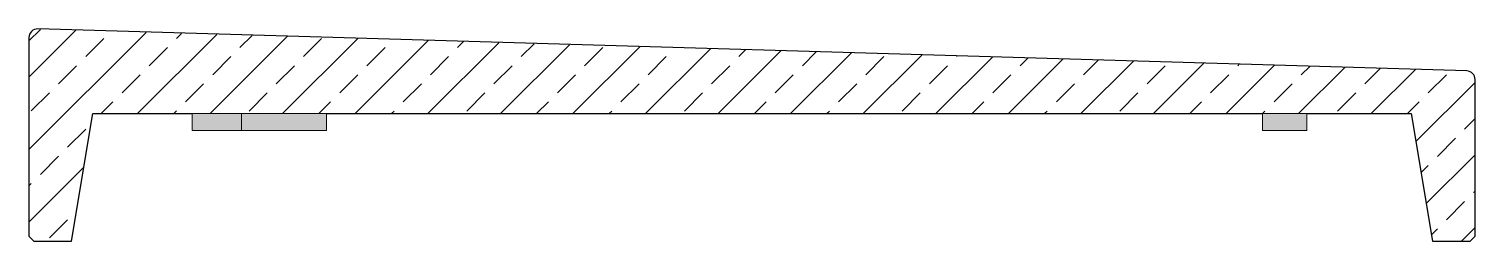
# Model space of a CAD drawing. Header units: metres. Extents: x -170 to 170, y -26 to 24.
import ezdxf

# ---------------------------------------------------------------- set-up
doc = ezdxf.new("R2010")
doc.units = ezdxf.units.M
doc.layers.add('A-DETL-GENF', color=92, linetype='Continuous', lineweight=18)

# ---------------------------------------------------------------- blocks, each defined once
blk = doc.blocks.new('41 holonite muurafdekker TD - type TD 340-1587605-00_0 Basismaterialen')
at = {"layer": 'A-DETL-GENF', "lineweight": 13}
h = blk.add_hatch(dxfattribs=at)
h.set_pattern_fill('FP_82', color=256, style=0, pattern_type=2)
h.set_pattern_definition([(45, (11654.315, 1121.674), (-8.531243, 8.531243), []), (45, (11662.846, 1121.674), (-8.531243, 8.531243), [6.032, -3.016])])
h.paths.add_polyline_path([(160, -26), (168.85, -26), (170, -24.85), (170, 12.05), (169.93, 12.56), (169.74, 13.03), (169.43, 13.45), (169.03, 13.76), (168.56, 13.97), (168.05, 14.05), (-168.39, 23.89), (-168.82, 23.75), (-169.22, 23.52), (-169.55, 23.2), (-169.79, 22.82), (-169.95, 22.39), (-170, 21.93), (-170, -24.85), (-168.85, -26), (-160, -26), (-155, 4), (155, 4)])
at = {"layer": 'A-DETL-GENF'}
h = blk.add_hatch(color=256, dxfattribs=at)
h.paths.add_polyline_path([(-120, 0), (-120, 4), (-131.62, 4), (-131.62, 0)])
h.paths.add_polyline_path([(130.41, 0), (130.41, 4), (120, 4), (120, 0)])
blk.add_hatch(color=256, dxfattribs=at).paths.add_polyline_path([(-100, 0), (-100, 4), (-120, 4), (-120, 0), (-116.15, 0)])
at = {"layer": 'A-DETL-GENF', "lineweight": 25}
for p, q in [((168.05, 14.05), (-167.93, 23.93)), ((-170, 21.93), (-170, -24.85)), ((170, -24.85), (170, 12.05)), ((-160, -26), (-155, 4)), ((-155, 4), (-131.62, 4)), ((-100, 4), (120, 4)), ((130.41, 4), (155, 4)), ((155, 4), (160, -26)), ((-170, -24.85), (-168.85, -26)), ((-168.85, -26), (-160, -26)), ((160, -26), (168.85, -26)), ((168.85, -26), (170, -24.85))]:
    blk.add_line(p, q, dxfattribs=at)
at = {"layer": 'A-DETL-GENF'}
for p, q in [((-120, 4), (-131.62, 4)), ((-131.62, 4), (-131.62, 0)), ((-100, 4), (-120, 4)), ((-120, 4), (-120, 0)), ((-100, 0), (-100, 4)), ((130.41, 4), (120, 4)), ((120, 4), (120, 0)), ((130.41, 0), (130.41, 4)), ((-131.62, 0), (-120, 0)), ((-120, 0), (-100, 0)), ((120, 0), (130.41, 0))]:
    blk.add_line(p, q, dxfattribs=at)
at = {"layer": 'A-DETL-GENF', "lineweight": 25}
for centre, start, end in [((-168, 21.93), 88.0875, 180), ((168, 12.05), 360, 88.6028)]:
    blk.add_arc(centre, 2, start, end, dxfattribs=at)

msp = doc.modelspace()

# ---------------------------------------------------------------- block references
msp.add_blockref('41 holonite muurafdekker TD - type TD 340-1587605-00_0 Basismaterialen', (0, 0))

doc.saveas('drawing.dxf')
